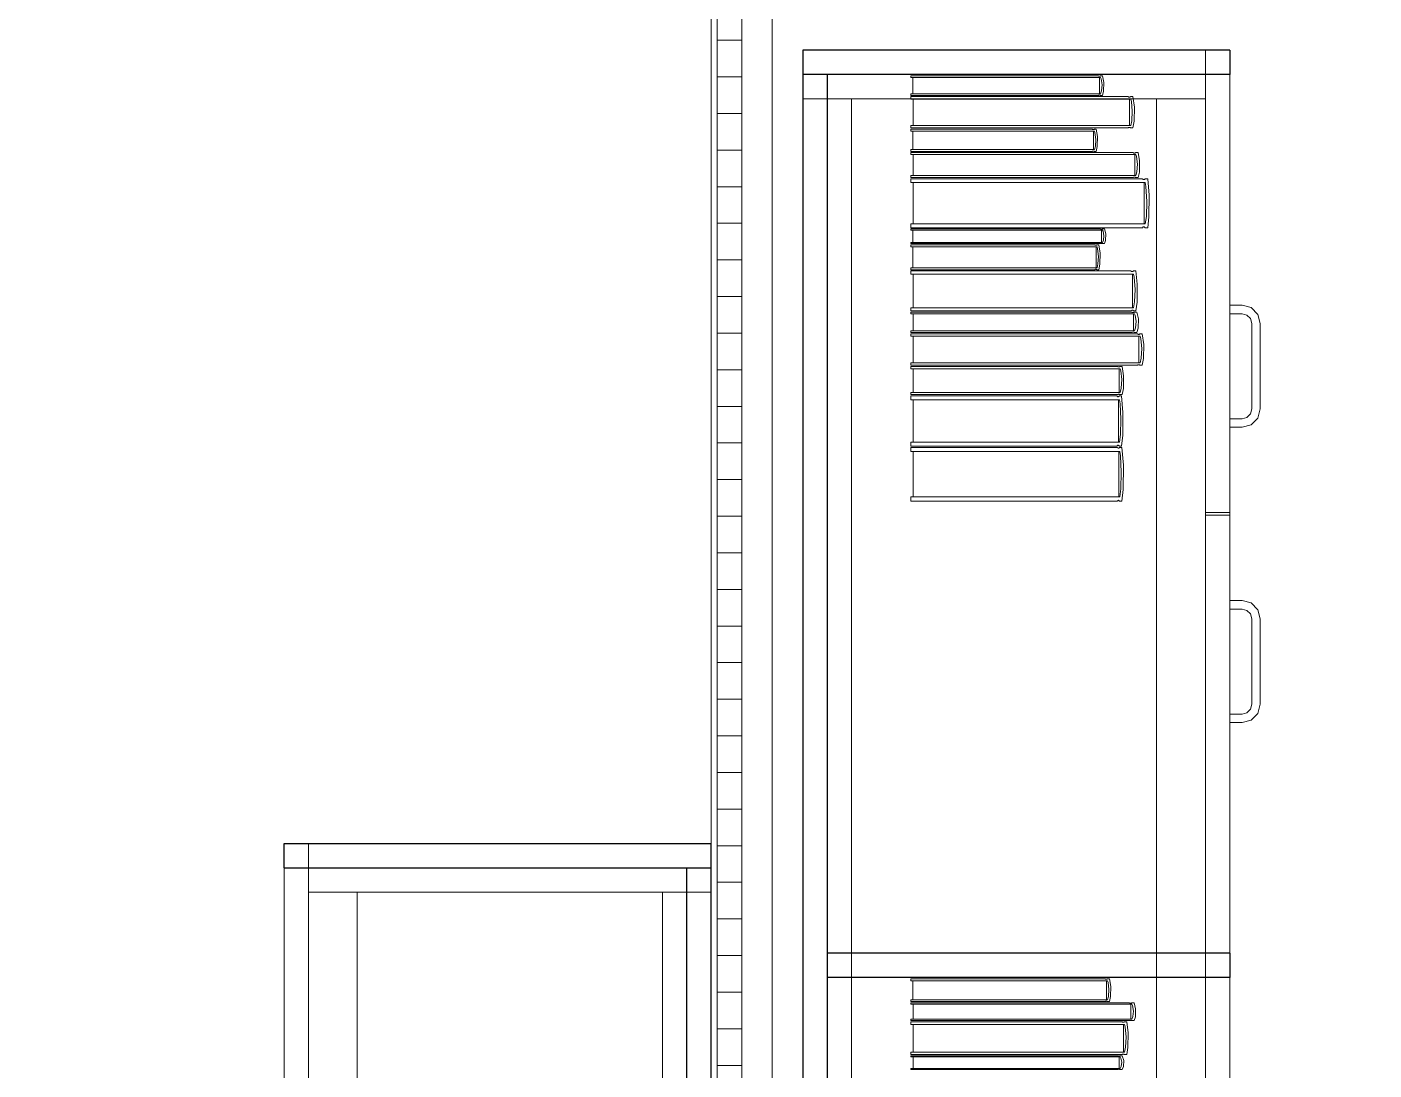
# Model space of a CAD drawing. Header units: inches. Extents: x -38 to 5698, y -33 to 92.
# Drawn here: x 218.659 to 219.763, y 14.276 to 15.131 of the extents above; entities that cross this region are included whole.
import ezdxf

# ---------------------------------------------------------------- set-up
doc = ezdxf.new("R2010")
doc.units = ezdxf.units.IN
doc.header["$MEASUREMENT"] = 0
doc.set_wipeout_variables(frame=1)
doc.linetypes.add('Wipeout_Contour', pattern=[1, 0, -1])
for name, color, linetype in [('02 _ ARQ _ ZON _ Espacio.3D', 7, 'Continuous'), ('Acabado - Muros', 7, 'Continuous'), ('Interior - Mobiliario', 7, 'Continuous')]:
    doc.layers.add(name, color=color, linetype=linetype)

msp = doc.modelspace()

# ---------------------------------------------------------------- linework, layer by layer
at = {"layer": '02 _ ARQ _ ZON _ Espacio.3D', "color": 254, "linetype": 'Continuous', "lineweight": 0, "flags": 128}
msp.add_lwpolyline([(212.17, 7.7005), (212.2252, 7.7005), (212.225, 6.2005), (216.8495, 6.1997), (216.8495, 7.6997), (217.0795, 7.6996), (217.0796, 7.6996), (217.0795, 7.35), (219.2295, 7.35), (219.2295, 17.15), (215.57, 17.15), (215.57, 16.9), (215.57, 16.5), (215.07, 16.5), (215.07, 16.9), (215.07, 17.3496), (212.17, 17.3496)], close=True, dxfattribs=at)
msp.add_lwpolyline([(229.07, 16.9), (228.27, 16.9), (228.27, 17.35), (222.6196, 17.35), (222.6196, 17.15), (222.6196, 16.5), (222.0196, 16.5), (222.0196, 17.15), (219.27, 17.15), (219.27, 7.35), (221.87, 7.35), (221.87, 7.7), (222.07, 7.7), (222.07, 8.1), (222.57, 8.1), (222.57, 7.7), (222.77, 7.7), (222.77, 7.2), (222.27, 7.2), (222.27, 4.9463)], dxfattribs=at)
at = {"layer": 'Interior - Mobiliario', "color": 175, "linetype": 'Continuous', "lineweight": 13}
for p, q in [((219.315, 15.0919), (219.315, 13.6319)), ((219.625, 15.0919), (219.315, 15.0919)), ((219.625, 13.6319), (219.625, 15.0919)), ((219.5403, 15.0834), (219.5399, 15.0785)), ((219.5416, 15.0783), (219.5418, 15.0855)), ((219.585, 15.0719), (219.335, 15.0719)), ((219.5391, 15.076), (219.3837, 15.076)), ((219.3837, 15.076), (219.3837, 15.0748)), ((219.3837, 15.0748), (219.5373, 15.0748)), ((219.5616, 15.0738), (219.3837, 15.0738)), ((219.3837, 15.0738), (219.3837, 15.0717)), ((219.3837, 15.0717), (219.5638, 15.0717)), ((219.3855, 15.0717), (219.3855, 15.0501)), ((219.5373, 15.0748), (219.5374, 15.0748)), ((219.5374, 15.0748), (219.5376, 15.0749)), ((219.5376, 15.0749), (219.5378, 15.075)), ((219.5378, 15.075), (219.538, 15.075)), ((219.538, 15.075), (219.5383, 15.075)), ((219.5383, 15.075), (219.5385, 15.075)), ((219.5385, 15.075), (219.5387, 15.0749)), ((219.5387, 15.0749), (219.5389, 15.0748)), ((219.5389, 15.0748), (219.539, 15.0748)), ((219.539, 15.0748), (219.5407, 15.0748)), ((219.5399, 15.0785), (219.5391, 15.076)), ((219.5407, 15.0748), (219.5416, 15.0783)), ((219.5617, 15.0737), (219.5616, 15.0738)), ((219.562, 15.0735), (219.5617, 15.0737)), ((219.5622, 15.0734), (219.562, 15.0735)), ((219.5625, 15.0733), (219.5622, 15.0734)), ((219.5628, 15.0733), (219.5625, 15.0733)), ((219.563, 15.0734), (219.5628, 15.0733)), ((219.5629, 15.0501), (219.5629, 15.0717)), ((219.5633, 15.0735), (219.563, 15.0734)), ((219.5635, 15.0736), (219.5633, 15.0735)), ((219.5637, 15.0738), (219.5635, 15.0736)), ((219.5656, 15.0738), (219.5637, 15.0738)), ((219.5638, 15.0717), (219.5644, 15.0698)), ((219.5644, 15.0698), (219.5651, 15.0619)), ((219.5669, 15.0652), (219.5656, 15.0738)), ((219.625, 15.0719), (219.585, 15.0719)), ((219.5651, 15.0619), (219.5647, 15.054)), ((219.5666, 15.0537), (219.5669, 15.0652)), ((219.5638, 15.0501), (219.3837, 15.0501)), ((219.3837, 15.0501), (219.3837, 15.0481)), ((219.3837, 15.0481), (219.5616, 15.0481)), ((219.5323, 15.0471), (219.3837, 15.0471)), ((219.3837, 15.0471), (219.3837, 15.0456)), ((219.5324, 15.047), (219.5323, 15.0471)), ((219.5325, 15.0469), (219.5324, 15.047)), ((219.5328, 15.0468), (219.5325, 15.0469)), ((219.533, 15.0468), (219.5328, 15.0468)), ((219.5332, 15.0468), (219.533, 15.0468)), ((219.5334, 15.0468), (219.5332, 15.0468)), ((219.5336, 15.0469), (219.5334, 15.0468)), ((219.5338, 15.047), (219.5336, 15.0469)), ((219.534, 15.0471), (219.5338, 15.047)), ((219.5356, 15.0471), (219.534, 15.0471)), ((219.5366, 15.041), (219.5356, 15.0471)), ((219.5616, 15.0481), (219.5618, 15.0482)), ((219.5618, 15.0482), (219.562, 15.0484)), ((219.562, 15.0484), (219.5623, 15.0485)), ((219.5623, 15.0485), (219.5625, 15.0485)), ((219.5625, 15.0485), (219.5628, 15.0485)), ((219.5628, 15.0485), (219.5631, 15.0485)), ((219.5631, 15.0485), (219.5633, 15.0484)), ((219.5633, 15.0484), (219.5636, 15.0482)), ((219.5636, 15.0482), (219.5637, 15.0481)), ((219.5637, 15.0481), (219.5656, 15.0481)), ((219.5647, 15.054), (219.5638, 15.0501)), ((219.5656, 15.0481), (219.5666, 15.0537)), ((219.3837, 15.0456), (219.5341, 15.0456)), ((219.3852, 15.0456), (219.3852, 15.0304)), ((219.5333, 15.0304), (219.5333, 15.0456)), ((219.5341, 15.0456), (219.5345, 15.0443)), ((219.5345, 15.0443), (219.5352, 15.0387)), ((219.5352, 15.0387), (219.5348, 15.0331)), ((219.5364, 15.0329), (219.5366, 15.041)), ((219.5341, 15.0304), (219.3837, 15.0304)), ((219.3837, 15.0304), (219.3837, 15.0289)), ((219.3837, 15.0289), (219.5323, 15.0289)), ((219.5658, 15.0279), (219.3837, 15.0279)), ((219.3837, 15.0279), (219.3837, 15.0263)), ((219.3837, 15.0263), (219.568, 15.0263)), ((219.3855, 15.0263), (219.3855, 15.0091)), ((219.5323, 15.0289), (219.5324, 15.029)), ((219.5324, 15.029), (219.5326, 15.0291)), ((219.5326, 15.0291), (219.5328, 15.0292)), ((219.5328, 15.0292), (219.533, 15.0292)), ((219.533, 15.0292), (219.5332, 15.0292)), ((219.5332, 15.0292), (219.5335, 15.0292)), ((219.5335, 15.0292), (219.5337, 15.0291)), ((219.5337, 15.0291), (219.5339, 15.029)), ((219.5339, 15.029), (219.534, 15.0289)), ((219.534, 15.0289), (219.5356, 15.0289)), ((219.5348, 15.0331), (219.5341, 15.0304)), ((219.5356, 15.0289), (219.5364, 15.0329)), ((219.5659, 15.0278), (219.5658, 15.0279)), ((219.5661, 15.0277), (219.5659, 15.0278)), ((219.5664, 15.0276), (219.5661, 15.0277)), ((219.5667, 15.0276), (219.5664, 15.0276)), ((219.5669, 15.0276), (219.5667, 15.0276)), ((219.5672, 15.0276), (219.5669, 15.0276)), ((219.5671, 15.0091), (219.5671, 15.0263)), ((219.5675, 15.0277), (219.5672, 15.0276)), ((219.5677, 15.0278), (219.5675, 15.0277)), ((219.5679, 15.0279), (219.5677, 15.0278)), ((219.5699, 15.0279), (219.5679, 15.0279)), ((219.568, 15.0263), (219.5686, 15.0247)), ((219.5686, 15.0247), (219.5694, 15.0184)), ((219.5711, 15.0211), (219.5699, 15.0279)), ((219.5694, 15.0184), (219.5689, 15.0122)), ((219.5709, 15.0119), (219.5711, 15.0211)), ((219.568, 15.0091), (219.3837, 15.0091)), ((219.3837, 15.0091), (219.3837, 15.0075)), ((219.3837, 15.0075), (219.5658, 15.0075)), ((219.5734, 15.0065), (219.3837, 15.0065)), ((219.3837, 15.0065), (219.3837, 15.0033)), ((219.3837, 15.0033), (219.5757, 15.0033)), ((219.3856, 15.0033), (219.3856, 14.9696)), ((219.5658, 15.0075), (219.566, 15.0076)), ((219.566, 15.0076), (219.5662, 15.0077)), ((219.5662, 15.0077), (219.5665, 15.0078)), ((219.5665, 15.0078), (219.5667, 15.0078)), ((219.5667, 15.0078), (219.567, 15.0078)), ((219.567, 15.0078), (219.5673, 15.0077)), ((219.5673, 15.0077), (219.5675, 15.0077)), ((219.5675, 15.0077), (219.5678, 15.0075)), ((219.5678, 15.0075), (219.5679, 15.0075)), ((219.5679, 15.0075), (219.5699, 15.0075)), ((219.5689, 15.0122), (219.568, 15.0091)), ((219.5699, 15.0075), (219.5709, 15.0119)), ((219.5735, 15.0063), (219.5734, 15.0065)), ((219.5738, 15.0061), (219.5735, 15.0063)), ((219.574, 15.0059), (219.5738, 15.0061)), ((219.5743, 15.0058), (219.574, 15.0059)), ((219.5746, 15.0058), (219.5743, 15.0058)), ((219.5749, 15.0059), (219.5746, 15.0058)), ((219.5748, 14.9696), (219.5748, 15.0033)), ((219.5751, 15.006), (219.5749, 15.0059)), ((219.5754, 15.0062), (219.5751, 15.006)), ((219.5756, 15.0065), (219.5754, 15.0062)), ((219.5777, 15.0065), (219.5756, 15.0065)), ((219.5757, 15.0033), (219.5763, 15.0002)), ((219.579, 14.9931), (219.5777, 15.0065)), ((219.5763, 15.0002), (219.5771, 14.9879)), ((219.5787, 14.9752), (219.579, 14.9931)), ((219.5771, 14.9879), (219.5766, 14.9756)), ((219.5757, 14.9696), (219.3837, 14.9696)), ((219.3837, 14.9696), (219.3837, 14.9664)), ((219.5766, 14.9756), (219.5757, 14.9696)), ((219.5777, 14.9664), (219.5787, 14.9752)), ((219.3837, 14.9664), (219.5734, 14.9664)), ((219.5388, 14.9654), (219.3837, 14.9654)), ((219.3837, 14.9654), (219.3837, 14.9644)), ((219.3837, 14.9644), (219.5407, 14.9644)), ((219.3852, 14.9644), (219.3852, 14.9543)), ((219.5389, 14.9654), (219.5388, 14.9654)), ((219.5391, 14.9653), (219.5389, 14.9654)), ((219.5393, 14.9652), (219.5391, 14.9653)), ((219.5395, 14.9652), (219.5393, 14.9652)), ((219.5398, 14.9652), (219.5395, 14.9652)), ((219.54, 14.9652), (219.5398, 14.9652)), ((219.5399, 14.9543), (219.5399, 14.9644)), ((219.5402, 14.9653), (219.54, 14.9652)), ((219.5404, 14.9653), (219.5402, 14.9653)), ((219.5406, 14.9654), (219.5404, 14.9653)), ((219.5423, 14.9654), (219.5406, 14.9654)), ((219.5407, 14.9644), (219.5412, 14.9635)), ((219.5412, 14.9635), (219.5418, 14.9598)), ((219.5418, 14.9598), (219.5414, 14.9561)), ((219.5433, 14.9614), (219.5423, 14.9654)), ((219.5431, 14.956), (219.5433, 14.9614)), ((219.5734, 14.9664), (219.5736, 14.9666)), ((219.5736, 14.9666), (219.5738, 14.9668)), ((219.5738, 14.9668), (219.5741, 14.967)), ((219.5741, 14.967), (219.5744, 14.9671)), ((219.5744, 14.9671), (219.5747, 14.9671)), ((219.5747, 14.9671), (219.5749, 14.967)), ((219.5749, 14.967), (219.5752, 14.9668)), ((219.5752, 14.9668), (219.5754, 14.9666)), ((219.5754, 14.9666), (219.5756, 14.9664)), ((219.5756, 14.9664), (219.5777, 14.9664)), ((219.5407, 14.9543), (219.3837, 14.9543)), ((219.3837, 14.9543), (219.3837, 14.9534)), ((219.3837, 14.9534), (219.5388, 14.9534)), ((219.5344, 14.9524), (219.3837, 14.9524)), ((219.3837, 14.9524), (219.3837, 14.9507)), ((219.3837, 14.9507), (219.5362, 14.9507)), ((219.3852, 14.9507), (219.3852, 14.9336)), ((219.5345, 14.9523), (219.5344, 14.9524)), ((219.5347, 14.9522), (219.5345, 14.9523)), ((219.5349, 14.9521), (219.5347, 14.9522)), ((219.5351, 14.952), (219.5349, 14.9521)), ((219.5353, 14.952), (219.5351, 14.952)), ((219.5355, 14.9521), (219.5353, 14.952)), ((219.5358, 14.9521), (219.5355, 14.9521)), ((219.5355, 14.9336), (219.5355, 14.9507)), ((219.536, 14.9523), (219.5358, 14.9521)), ((219.5361, 14.9524), (219.536, 14.9523)), ((219.5378, 14.9524), (219.5361, 14.9524)), ((219.5362, 14.9507), (219.5367, 14.9492)), ((219.5367, 14.9492), (219.5373, 14.9429)), ((219.5388, 14.9456), (219.5378, 14.9524)), ((219.5388, 14.9534), (219.5389, 14.9534)), ((219.5389, 14.9534), (219.5391, 14.9535)), ((219.5391, 14.9535), (219.5394, 14.9535)), ((219.5394, 14.9535), (219.5396, 14.9536)), ((219.5396, 14.9536), (219.5398, 14.9536)), ((219.5398, 14.9536), (219.54, 14.9535)), ((219.54, 14.9535), (219.5403, 14.9535)), ((219.5403, 14.9535), (219.5405, 14.9534)), ((219.5405, 14.9534), (219.5406, 14.9534)), ((219.5406, 14.9534), (219.5423, 14.9534)), ((219.5414, 14.9561), (219.5407, 14.9543)), ((219.5423, 14.9534), (219.5431, 14.956)), ((219.5369, 14.9367), (219.5362, 14.9336)), ((219.5373, 14.9429), (219.5369, 14.9367)), ((219.5378, 14.932), (219.5386, 14.9365)), ((219.5386, 14.9365), (219.5388, 14.9456)), ((219.5362, 14.9336), (219.3837, 14.9336)), ((219.3837, 14.9336), (219.3837, 14.932)), ((219.3837, 14.932), (219.5344, 14.932)), ((219.5639, 14.931), (219.3837, 14.931)), ((219.3837, 14.931), (219.3837, 14.9284)), ((219.3837, 14.9284), (219.5661, 14.9284)), ((219.3855, 14.9284), (219.3855, 14.9008)), ((219.5344, 14.932), (219.5345, 14.9321)), ((219.5345, 14.9321), (219.5347, 14.9322)), ((219.5347, 14.9322), (219.5349, 14.9323)), ((219.5349, 14.9323), (219.5351, 14.9323)), ((219.5351, 14.9323), (219.5354, 14.9323)), ((219.5354, 14.9323), (219.5356, 14.9323)), ((219.5356, 14.9323), (219.5358, 14.9322)), ((219.5358, 14.9322), (219.536, 14.9321)), ((219.536, 14.9321), (219.5361, 14.932)), ((219.5361, 14.932), (219.5378, 14.932)), ((219.564, 14.9309), (219.5639, 14.931)), ((219.5643, 14.9307), (219.564, 14.9309)), ((219.5645, 14.9305), (219.5643, 14.9307)), ((219.5648, 14.9304), (219.5645, 14.9305)), ((219.5651, 14.9304), (219.5648, 14.9304)), ((219.5653, 14.9305), (219.5651, 14.9304)), ((219.5652, 14.9008), (219.5652, 14.9284)), ((219.5656, 14.9306), (219.5653, 14.9305)), ((219.5658, 14.9308), (219.5656, 14.9306)), ((219.566, 14.931), (219.5658, 14.9308)), ((219.568, 14.931), (219.566, 14.931)), ((219.5661, 14.9284), (219.5667, 14.9259)), ((219.5667, 14.9259), (219.5675, 14.9158)), ((219.5692, 14.92), (219.568, 14.931)), ((219.5675, 14.9158), (219.567, 14.9057)), ((219.569, 14.9054), (219.5692, 14.92)), ((219.567, 14.9057), (219.5661, 14.9008)), ((219.568, 14.8982), (219.569, 14.9054)), ((219.5661, 14.9008), (219.3837, 14.9008)), ((219.3837, 14.9008), (219.3837, 14.8982)), ((219.3837, 14.8982), (219.5639, 14.8982)), ((219.5647, 14.8972), (219.3837, 14.8972)), ((219.3837, 14.8972), (219.3837, 14.8958)), ((219.3837, 14.8958), (219.567, 14.8958)), ((219.3855, 14.8958), (219.3855, 14.8818)), ((219.5639, 14.8982), (219.5641, 14.8984)), ((219.5641, 14.8984), (219.5643, 14.8985)), ((219.5643, 14.8985), (219.5646, 14.8987)), ((219.5646, 14.8987), (219.5649, 14.8987)), ((219.5648, 14.8971), (219.5647, 14.8972)), ((219.5651, 14.897), (219.5648, 14.8971)), ((219.5649, 14.8987), (219.5651, 14.8987)), ((219.5651, 14.8987), (219.5654, 14.8987)), ((219.5653, 14.8969), (219.5651, 14.897)), ((219.5656, 14.8969), (219.5653, 14.8969)), ((219.5654, 14.8987), (219.5657, 14.8985)), ((219.5659, 14.8969), (219.5656, 14.8969)), ((219.5657, 14.8985), (219.5659, 14.8983)), ((219.5659, 14.8983), (219.566, 14.8982)), ((219.5661, 14.8969), (219.5659, 14.8969)), ((219.566, 14.8982), (219.568, 14.8982)), ((219.566, 14.8818), (219.566, 14.8958)), ((219.5664, 14.897), (219.5661, 14.8969)), ((219.5666, 14.8971), (219.5664, 14.897)), ((219.5668, 14.8972), (219.5666, 14.8971)), ((219.5688, 14.8972), (219.5668, 14.8972)), ((219.567, 14.8958), (219.5675, 14.8946)), ((219.5675, 14.8946), (219.5683, 14.8894)), ((219.5701, 14.8916), (219.5688, 14.8972)), ((219.655, 14.9029), (219.645, 14.9029)), ((219.645, 14.9029), (219.645, 14.8959)), ((219.645, 14.8959), (219.655, 14.8959)), ((219.6625, 14.9009), (219.655, 14.9029)), ((219.655, 14.8959), (219.659, 14.8948)), ((219.659, 14.8948), (219.6619, 14.8919)), ((219.668, 14.8954), (219.6625, 14.9009)), ((219.67, 14.8879), (219.668, 14.8954)), ((219.567, 14.8818), (219.3837, 14.8818)), ((219.3837, 14.8818), (219.3837, 14.8804)), ((219.5678, 14.8843), (219.567, 14.8818)), ((219.5683, 14.8894), (219.5678, 14.8843)), ((219.5688, 14.8804), (219.5698, 14.8841)), ((219.5698, 14.8841), (219.5701, 14.8916)), ((219.6619, 14.8919), (219.663, 14.8879)), ((219.663, 14.8879), (219.663, 14.8179)), ((219.67, 14.8179), (219.67, 14.8879)), ((219.3837, 14.8804), (219.5647, 14.8804)), ((219.5692, 14.8794), (219.3837, 14.8794)), ((219.3837, 14.8794), (219.3837, 14.8774)), ((219.3837, 14.8774), (219.5715, 14.8774)), ((219.3855, 14.8774), (219.3855, 14.8557)), ((219.5647, 14.8804), (219.5649, 14.8805)), ((219.5649, 14.8805), (219.5651, 14.8806)), ((219.5651, 14.8806), (219.5654, 14.8807)), ((219.5654, 14.8807), (219.5657, 14.8807)), ((219.5657, 14.8807), (219.5659, 14.8807)), ((219.5659, 14.8807), (219.5662, 14.8807)), ((219.5662, 14.8807), (219.5665, 14.8806)), ((219.5665, 14.8806), (219.5667, 14.8805)), ((219.5667, 14.8805), (219.5668, 14.8804)), ((219.5668, 14.8804), (219.5688, 14.8804)), ((219.5693, 14.8793), (219.5692, 14.8794)), ((219.5695, 14.8792), (219.5693, 14.8793)), ((219.5698, 14.8791), (219.5695, 14.8792)), ((219.5701, 14.879), (219.5698, 14.8791)), ((219.5703, 14.879), (219.5701, 14.879)), ((219.5706, 14.879), (219.5703, 14.879)), ((219.5705, 14.8557), (219.5705, 14.8774)), ((219.5709, 14.8791), (219.5706, 14.879)), ((219.5711, 14.8793), (219.5709, 14.8791)), ((219.5713, 14.8794), (219.5711, 14.8793)), ((219.5733, 14.8794), (219.5713, 14.8794)), ((219.5715, 14.8774), (219.572, 14.8754)), ((219.572, 14.8754), (219.5728, 14.8675)), ((219.5746, 14.8708), (219.5733, 14.8794)), ((219.5744, 14.8593), (219.5746, 14.8708)), ((219.5723, 14.8596), (219.5715, 14.8557)), ((219.5728, 14.8675), (219.5723, 14.8596)), ((219.5733, 14.8537), (219.5744, 14.8593)), ((219.5715, 14.8557), (219.3837, 14.8557)), ((219.3837, 14.8557), (219.3837, 14.8537)), ((219.3837, 14.8537), (219.5692, 14.8537)), ((219.5531, 14.8527), (219.3837, 14.8527)), ((219.3837, 14.8527), (219.3837, 14.8508)), ((219.3837, 14.8508), (219.5551, 14.8508)), ((219.3854, 14.8508), (219.3854, 14.8314)), ((219.5532, 14.8526), (219.5531, 14.8527)), ((219.5534, 14.8524), (219.5532, 14.8526)), ((219.5536, 14.8524), (219.5534, 14.8524)), ((219.5539, 14.8523), (219.5536, 14.8524)), ((219.5541, 14.8523), (219.5539, 14.8523)), ((219.5544, 14.8523), (219.5541, 14.8523)), ((219.5543, 14.8314), (219.5543, 14.8508)), ((219.5546, 14.8524), (219.5544, 14.8523)), ((219.5548, 14.8526), (219.5546, 14.8524)), ((219.555, 14.8527), (219.5548, 14.8526)), ((219.5569, 14.8527), (219.555, 14.8527)), ((219.5551, 14.8508), (219.5556, 14.8491)), ((219.5556, 14.8491), (219.5564, 14.842)), ((219.558, 14.845), (219.5569, 14.8527)), ((219.5692, 14.8537), (219.5693, 14.8538)), ((219.5693, 14.8538), (219.5696, 14.854)), ((219.5696, 14.854), (219.5699, 14.8541)), ((219.5699, 14.8541), (219.5701, 14.8541)), ((219.5701, 14.8541), (219.5704, 14.8541)), ((219.5704, 14.8541), (219.5707, 14.854)), ((219.5707, 14.854), (219.5709, 14.8539)), ((219.5709, 14.8539), (219.5712, 14.8538)), ((219.5712, 14.8538), (219.5713, 14.8537)), ((219.5713, 14.8537), (219.5733, 14.8537)), ((219.5564, 14.842), (219.5559, 14.8349)), ((219.5578, 14.8347), (219.558, 14.845)), ((219.5551, 14.8314), (219.3837, 14.8314)), ((219.3837, 14.8314), (219.3837, 14.8296)), ((219.3837, 14.8296), (219.5531, 14.8296)), ((219.5525, 14.8286), (219.3837, 14.8286)), ((219.3837, 14.8286), (219.3837, 14.8253)), ((219.5526, 14.8284), (219.5525, 14.8286)), ((219.5528, 14.8282), (219.5526, 14.8284)), ((219.553, 14.828), (219.5528, 14.8282)), ((219.5533, 14.8279), (219.553, 14.828)), ((219.5531, 14.8296), (219.5532, 14.8297)), ((219.5532, 14.8297), (219.5534, 14.8298)), ((219.5535, 14.8279), (219.5533, 14.8279)), ((219.5534, 14.8298), (219.5537, 14.8299)), ((219.5538, 14.828), (219.5535, 14.8279)), ((219.5537, 14.8299), (219.5539, 14.83)), ((219.554, 14.8281), (219.5538, 14.828)), ((219.5539, 14.83), (219.5542, 14.83)), ((219.5542, 14.8284), (219.554, 14.8281)), ((219.5542, 14.83), (219.5544, 14.8299)), ((219.5544, 14.8286), (219.5542, 14.8284)), ((219.5544, 14.8299), (219.5547, 14.8298)), ((219.5563, 14.8286), (219.5544, 14.8286)), ((219.5547, 14.8298), (219.5549, 14.8297)), ((219.5549, 14.8297), (219.555, 14.8296)), ((219.555, 14.8296), (219.5569, 14.8296)), ((219.5559, 14.8349), (219.5551, 14.8314)), ((219.5574, 14.8149), (219.5563, 14.8286)), ((219.5569, 14.8296), (219.5578, 14.8347)), ((219.3837, 14.8253), (219.5545, 14.8253)), ((219.3854, 14.8253), (219.3854, 14.7907)), ((219.5537, 14.7907), (219.5537, 14.8253)), ((219.5545, 14.8253), (219.5551, 14.8222)), ((219.5551, 14.8222), (219.5558, 14.8096)), ((219.663, 14.8179), (219.6619, 14.8139)), ((219.668, 14.8104), (219.67, 14.8179)), ((219.5558, 14.8096), (219.5553, 14.7969)), ((219.5572, 14.7965), (219.5574, 14.8149)), ((219.645, 14.8099), (219.645, 14.8029)), ((219.655, 14.8099), (219.645, 14.8099)), ((219.659, 14.8109), (219.655, 14.8099)), ((219.655, 14.8029), (219.6625, 14.8049)), ((219.6619, 14.8139), (219.659, 14.8109)), ((219.6625, 14.8049), (219.668, 14.8104)), ((219.5553, 14.7969), (219.5545, 14.7907)), ((219.5563, 14.7874), (219.5572, 14.7965)), ((219.645, 14.8029), (219.655, 14.8029)), ((219.5545, 14.7907), (219.3837, 14.7907)), ((219.3837, 14.7907), (219.3837, 14.7874)), ((219.3837, 14.7874), (219.5525, 14.7874)), ((219.5528, 14.7864), (219.3837, 14.7864)), ((219.3837, 14.7864), (219.3837, 14.7829)), ((219.3837, 14.7829), (219.5549, 14.7829)), ((219.3854, 14.7829), (219.3854, 14.7458)), ((219.5525, 14.7874), (219.5526, 14.7876)), ((219.5526, 14.7876), (219.5528, 14.7879)), ((219.5528, 14.7879), (219.5531, 14.788)), ((219.5529, 14.7863), (219.5528, 14.7864)), ((219.5531, 14.786), (219.5529, 14.7863)), ((219.5531, 14.788), (219.5533, 14.7881)), ((219.5534, 14.7858), (219.5531, 14.786)), ((219.5533, 14.7881), (219.5536, 14.7881)), ((219.5536, 14.7857), (219.5534, 14.7858)), ((219.5536, 14.7881), (219.5538, 14.788)), ((219.5539, 14.7857), (219.5536, 14.7857)), ((219.5538, 14.788), (219.5541, 14.7878)), ((219.5541, 14.7858), (219.5539, 14.7857)), ((219.554, 14.7458), (219.554, 14.7829)), ((219.5541, 14.7878), (219.5543, 14.7876)), ((219.5544, 14.7859), (219.5541, 14.7858)), ((219.5543, 14.7876), (219.5544, 14.7874)), ((219.5544, 14.7874), (219.5563, 14.7874)), ((219.5546, 14.7862), (219.5544, 14.7859)), ((219.5547, 14.7864), (219.5546, 14.7862)), ((219.5566, 14.7864), (219.5547, 14.7864)), ((219.5549, 14.7829), (219.5554, 14.7795)), ((219.5578, 14.7717), (219.5566, 14.7864)), ((219.5554, 14.7795), (219.5561, 14.766)), ((219.5576, 14.7519), (219.5578, 14.7717)), ((219.5561, 14.766), (219.5557, 14.7524)), ((219.5557, 14.7524), (219.5549, 14.7458)), ((219.5566, 14.7422), (219.5576, 14.7519)), ((219.5549, 14.7458), (219.3837, 14.7458)), ((219.3837, 14.7458), (219.3837, 14.7422)), ((219.3837, 14.7422), (219.5528, 14.7422)), ((219.5528, 14.7422), (219.553, 14.7425)), ((219.553, 14.7425), (219.5532, 14.7427)), ((219.5532, 14.7427), (219.5534, 14.7429)), ((219.5534, 14.7429), (219.5537, 14.743)), ((219.5537, 14.743), (219.5539, 14.743)), ((219.5539, 14.743), (219.5542, 14.7429)), ((219.5542, 14.7429), (219.5544, 14.7427)), ((219.5544, 14.7427), (219.5546, 14.7424)), ((219.5546, 14.7424), (219.5547, 14.7422)), ((219.5547, 14.7422), (219.5566, 14.7422)), ((219.645, 14.7329), (219.625, 14.7329)), ((219.645, 14.7309), (219.625, 14.7309)), ((219.645, 14.6609), (219.655, 14.6609)), ((219.645, 14.6539), (219.645, 14.6609)), ((219.655, 14.6609), (219.6625, 14.6589)), ((219.655, 14.6539), (219.645, 14.6539)), ((219.659, 14.6528), (219.655, 14.6539)), ((219.6619, 14.6499), (219.659, 14.6528)), ((219.663, 14.6459), (219.6619, 14.6499)), ((219.6625, 14.6589), (219.668, 14.6534)), ((219.668, 14.6534), (219.67, 14.6459)), ((219.663, 14.5759), (219.663, 14.6459)), ((219.67, 14.6459), (219.67, 14.5759)), ((219.6619, 14.5719), (219.663, 14.5759)), ((219.67, 14.5759), (219.668, 14.5684)), ((219.645, 14.5679), (219.655, 14.5679)), ((219.645, 14.5609), (219.645, 14.5679)), ((219.655, 14.5679), (219.659, 14.5689)), ((219.6625, 14.5629), (219.655, 14.5609)), ((219.659, 14.5689), (219.6619, 14.5719)), ((219.668, 14.5684), (219.6625, 14.5629)), ((219.655, 14.5609), (219.645, 14.5609)), ((219.2, 14.4418), (218.89, 14.4418)), ((218.89, 14.4418), (218.89, 12.9818)), ((219.2, 12.9818), (219.2, 14.4418)), ((218.93, 14.4218), (218.89, 14.4218)), ((218.89, 14.4218), (218.89, 13.0018)), ((219.18, 14.4218), (218.93, 14.4218)), ((218.93, 13.0018), (218.93, 14.4218)), ((219.18, 14.4218), (219.18, 13.0018)), ((219.5459, 14.3422), (219.5455, 14.3365)), ((219.5472, 14.3363), (219.5474, 14.3446)), ((219.5447, 14.3337), (219.3837, 14.3337)), ((219.3837, 14.3337), (219.3837, 14.3322)), ((219.3837, 14.3322), (219.5428, 14.3322)), ((219.5626, 14.3312), (219.3837, 14.3312)), ((219.3837, 14.3312), (219.3837, 14.3301)), ((219.3837, 14.3301), (219.5648, 14.3301)), ((219.3855, 14.3301), (219.3855, 14.3179)), ((219.5428, 14.3322), (219.5429, 14.3323)), ((219.5429, 14.3323), (219.5431, 14.3324)), ((219.5431, 14.3324), (219.5433, 14.3325)), ((219.5433, 14.3325), (219.5436, 14.3325)), ((219.5436, 14.3325), (219.5438, 14.3325)), ((219.5438, 14.3325), (219.544, 14.3325)), ((219.544, 14.3325), (219.5443, 14.3324)), ((219.5443, 14.3324), (219.5445, 14.3323)), ((219.5445, 14.3323), (219.5446, 14.3322)), ((219.5446, 14.3322), (219.5463, 14.3322)), ((219.5455, 14.3365), (219.5447, 14.3337)), ((219.5463, 14.3322), (219.5472, 14.3363)), ((219.5627, 14.3312), (219.5626, 14.3312)), ((219.5629, 14.3311), (219.5627, 14.3312)), ((219.5631, 14.331), (219.5629, 14.3311)), ((219.5634, 14.331), (219.5631, 14.331)), ((219.5637, 14.331), (219.5634, 14.331)), ((219.5639, 14.331), (219.5637, 14.331)), ((219.5638, 14.3179), (219.5638, 14.3301)), ((219.5642, 14.3311), (219.5639, 14.331)), ((219.5644, 14.3311), (219.5642, 14.3311)), ((219.5646, 14.3312), (219.5644, 14.3311)), ((219.5666, 14.3312), (219.5646, 14.3312)), ((219.5648, 14.3301), (219.5653, 14.329)), ((219.5678, 14.3264), (219.5666, 14.3312)), ((219.5656, 14.32), (219.5648, 14.3179)), ((219.5653, 14.329), (219.5661, 14.3245)), ((219.5661, 14.3245), (219.5656, 14.32)), ((219.5666, 14.3167), (219.5676, 14.3199)), ((219.5676, 14.3199), (219.5678, 14.3264)), ((219.5648, 14.3179), (219.3837, 14.3179)), ((219.3837, 14.3179), (219.3837, 14.3167)), ((219.3837, 14.3167), (219.5626, 14.3167)), ((219.5567, 14.3157), (219.3837, 14.3157)), ((219.3837, 14.3157), (219.3837, 14.3135)), ((219.3837, 14.3135), (219.5588, 14.3135)), ((219.5579, 14.3135), (219.3854, 14.3135)), ((219.3854, 14.3135), (219.3854, 14.2909)), ((219.5568, 14.3156), (219.5567, 14.3157)), ((219.557, 14.3154), (219.5568, 14.3156)), ((219.5573, 14.3153), (219.557, 14.3154)), ((219.5575, 14.3153), (219.5573, 14.3153)), ((219.5578, 14.3153), (219.5575, 14.3153)), ((219.558, 14.3153), (219.5578, 14.3153)), ((219.5579, 14.2909), (219.5579, 14.3135)), ((219.5583, 14.3154), (219.558, 14.3153)), ((219.5585, 14.3156), (219.5583, 14.3154)), ((219.5586, 14.3157), (219.5585, 14.3156)), ((219.5606, 14.3157), (219.5586, 14.3157)), ((219.5588, 14.3135), (219.5593, 14.3115)), ((219.5593, 14.3115), (219.5601, 14.3032)), ((219.5618, 14.3067), (219.5606, 14.3157)), ((219.5626, 14.3167), (219.5627, 14.3168)), ((219.5627, 14.3168), (219.563, 14.3169)), ((219.563, 14.3169), (219.5632, 14.3169)), ((219.5632, 14.3169), (219.5635, 14.3169)), ((219.5635, 14.3169), (219.5637, 14.3169)), ((219.5637, 14.3169), (219.564, 14.3169)), ((219.564, 14.3169), (219.5643, 14.3168)), ((219.5643, 14.3168), (219.5645, 14.3168)), ((219.5645, 14.3168), (219.5646, 14.3167)), ((219.5646, 14.3167), (219.5666, 14.3167)), ((219.5601, 14.3032), (219.5596, 14.295)), ((219.5615, 14.2947), (219.5618, 14.3067)), ((219.5588, 14.2909), (219.3837, 14.2909)), ((219.3837, 14.2909), (219.3837, 14.2888)), ((219.3837, 14.2888), (219.5567, 14.2888)), ((219.5531, 14.2878), (219.3837, 14.2878)), ((219.3837, 14.2878), (219.3837, 14.2869)), ((219.3837, 14.2869), (219.5552, 14.2869)), ((219.3854, 14.2909), (219.5579, 14.2909)), ((219.3854, 14.2869), (219.3854, 14.2775)), ((219.5532, 14.2877), (219.5531, 14.2878)), ((219.5534, 14.2877), (219.5532, 14.2877)), ((219.5537, 14.2876), (219.5534, 14.2877)), ((219.5539, 14.2876), (219.5537, 14.2876)), ((219.5542, 14.2876), (219.5539, 14.2876)), ((219.5544, 14.2876), (219.5542, 14.2876)), ((219.5543, 14.2775), (219.5543, 14.2869)), ((219.5547, 14.2876), (219.5544, 14.2876)), ((219.5549, 14.2877), (219.5547, 14.2876)), ((219.555, 14.2878), (219.5549, 14.2877)), ((219.5569, 14.2878), (219.555, 14.2878)), ((219.5552, 14.2869), (219.5557, 14.286)), ((219.5557, 14.286), (219.5564, 14.2826)), ((219.5567, 14.2888), (219.5568, 14.2889)), ((219.5568, 14.2889), (219.5571, 14.2891)), ((219.5581, 14.2841), (219.5569, 14.2878)), ((219.5571, 14.2891), (219.5573, 14.2892)), ((219.5573, 14.2892), (219.5576, 14.2892)), ((219.5576, 14.2892), (219.5578, 14.2892)), ((219.5578, 14.2892), (219.5581, 14.2892)), ((219.5581, 14.2892), (219.5583, 14.289)), ((219.5583, 14.289), (219.5585, 14.2889)), ((219.5585, 14.2889), (219.5586, 14.2888)), ((219.5586, 14.2888), (219.5606, 14.2888)), ((219.5596, 14.295), (219.5588, 14.2909)), ((219.5606, 14.2888), (219.5615, 14.2947)), ((219.5552, 14.2775), (219.3837, 14.2775)), ((219.3837, 14.2775), (219.3837, 14.2767)), ((219.3837, 14.2767), (219.5531, 14.2767)), ((219.5531, 14.2767), (219.5533, 14.2767)), ((219.5533, 14.2767), (219.5535, 14.2768)), ((219.5535, 14.2768), (219.5537, 14.2768)), ((219.5537, 14.2768), (219.554, 14.2768)), ((219.554, 14.2768), (219.5542, 14.2768)), ((219.5542, 14.2768), (219.5545, 14.2768)), ((219.5545, 14.2768), (219.5547, 14.2768)), ((219.5547, 14.2768), (219.5549, 14.2767)), ((219.5549, 14.2767), (219.555, 14.2767)), ((219.555, 14.2767), (219.5569, 14.2767)), ((219.556, 14.2792), (219.5552, 14.2775)), ((219.5564, 14.2826), (219.556, 14.2792)), ((219.5569, 14.2767), (219.5579, 14.2791)), ((219.5579, 14.2791), (219.5581, 14.2841))]:
    msp.add_line(p, q, dxfattribs=at)

# ---------------------------------------------------------------- next in the draw order: wipeouts: each hides what was drawn before it
at = {"color": 254, "linetype": 'Wipeout_Contour', "lineweight": 0, "ltscale": 6569.542008}
msp.add_wipeout([(219.2, 14.4418), (219.2, 12.9818), (219.22, 12.9818), (219.22, 14.4418)], dxfattribs=at).dxf.layer = 'Interior - Mobiliario'
at = {"color": 254, "linetype": 'Wipeout_Contour', "lineweight": 0, "ltscale": 6570.643517}
msp.add_wipeout([(219.645, 14.3519), (219.645, 14.3719), (219.315, 14.3719), (219.315, 14.3519)], dxfattribs=at).dxf.layer = 'Interior - Mobiliario'

# ---------------------------------------------------------------- next in the draw order: linework, layer by layer
at = {"layer": 'Interior - Mobiliario', "color": 175, "linetype": 'Continuous', "lineweight": 13}
for p, q in [((219.335, 13.6519), (219.335, 15.0719)), ((219.585, 15.0719), (219.585, 13.6519)), ((219.625, 13.6519), (219.625, 15.0719)), ((219.625, 14.3719), (219.625, 14.7309)), ((219.645, 14.3719), (219.645, 14.7309)), ((219.22, 14.4418), (219.2, 14.4418)), ((219.2, 14.4418), (219.2, 12.9818)), ((219.22, 12.9818), (219.22, 14.4418)), ((219.22, 14.4218), (219.18, 14.4218)), ((219.22, 13.0018), (219.22, 14.4218)), ((219.315, 14.3719), (219.315, 14.3519)), ((219.645, 14.3719), (219.315, 14.3719)), ((219.645, 14.3719), (219.625, 14.3719)), ((219.645, 14.3519), (219.645, 14.3719)), ((219.645, 14.3519), (219.645, 14.3719)), ((219.315, 14.3519), (219.645, 14.3519)), ((219.625, 14.3519), (219.625, 13.9929)), ((219.645, 14.3519), (219.625, 14.3519)), ((219.645, 14.3519), (219.645, 13.9929)), ((219.5428, 14.3509), (219.3837, 14.3509)), ((219.3837, 14.3509), (219.3837, 14.3494)), ((219.3837, 14.3494), (219.5447, 14.3494)), ((219.3853, 14.3494), (219.3853, 14.3337)), ((219.5429, 14.3508), (219.5428, 14.3509)), ((219.5431, 14.3507), (219.5429, 14.3508)), ((219.5433, 14.3506), (219.5431, 14.3507)), ((219.5435, 14.3506), (219.5433, 14.3506)), ((219.5438, 14.3506), (219.5435, 14.3506)), ((219.544, 14.3506), (219.5438, 14.3506)), ((219.5439, 14.3337), (219.5439, 14.3494)), ((219.5442, 14.3507), (219.544, 14.3506)), ((219.5444, 14.3508), (219.5442, 14.3507)), ((219.5446, 14.3509), (219.5444, 14.3508)), ((219.5463, 14.3509), (219.5446, 14.3509)), ((219.5447, 14.3494), (219.5452, 14.348)), ((219.5452, 14.348), (219.5459, 14.3422)), ((219.5474, 14.3446), (219.5463, 14.3509))]:
    msp.add_line(p, q, dxfattribs=at)
at = {"layer": 'Interior - Mobiliario', "color": 175, "linetype": 'Continuous', "lineweight": 30}
for p, q in [((219.2, 14.4418), (219.22, 14.4418)), ((219.2, 12.9818), (219.2, 14.4418)), ((219.22, 12.9818), (219.22, 14.4418)), ((219.645, 14.3719), (219.315, 14.3719)), ((219.315, 14.3719), (219.315, 14.3519)), ((219.645, 14.3719), (219.645, 14.3519)), ((219.645, 14.3519), (219.315, 14.3519))]:
    msp.add_line(p, q, dxfattribs=at)

# ---------------------------------------------------------------- next in the draw order: wipeouts: each hides what was drawn before it
at = {"color": 254, "linetype": 'Wipeout_Contour', "lineweight": 0, "ltscale": 6569.944186}
msp.add_wipeout([(219.315, 13.6319), (219.315, 15.0919), (219.295, 15.0919), (219.295, 13.6319)], dxfattribs=at).dxf.layer = 'Interior - Mobiliario'
at = {"color": 254, "linetype": 'Wipeout_Contour', "lineweight": 0, "ltscale": 6568.90677}
msp.add_wipeout([(218.87, 14.4618), (218.87, 14.4418), (219.22, 14.4418), (219.22, 14.4618)], dxfattribs=at).dxf.layer = 'Interior - Mobiliario'

# ---------------------------------------------------------------- next in the draw order: linework, layer by layer
at = {"layer": 'Interior - Mobiliario', "color": 175, "linetype": 'Continuous', "lineweight": 30}
for p, q in [((219.315, 15.0919), (219.295, 15.0919)), ((219.295, 15.0919), (219.295, 13.6319)), ((219.315, 15.0919), (219.315, 13.6319)), ((218.87, 14.4618), (219.22, 14.4618)), ((218.87, 14.4418), (218.87, 14.4618)), ((219.22, 14.4418), (219.22, 14.4618)), ((218.87, 14.4418), (219.22, 14.4418))]:
    msp.add_line(p, q, dxfattribs=at)
at = {"layer": 'Interior - Mobiliario', "color": 175, "linetype": 'Continuous', "lineweight": 13}
for p, q in [((219.295, 15.0919), (219.295, 13.6319)), ((219.315, 15.0919), (219.295, 15.0919)), ((219.315, 13.6319), (219.315, 15.0919)), ((219.295, 15.0719), (219.295, 13.6519)), ((219.335, 15.0719), (219.295, 15.0719)), ((219.22, 14.4618), (218.87, 14.4618)), ((218.87, 14.4618), (218.87, 14.4418)), ((218.87, 14.4618), (219.22, 14.4618)), ((218.87, 12.9618), (218.87, 14.4618)), ((219.22, 14.4618), (218.89, 14.4618)), ((218.89, 14.4618), (218.89, 14.4218)), ((219.22, 14.4418), (219.22, 14.4618)), ((219.22, 14.4218), (219.22, 14.4618)), ((219.22, 14.4618), (219.22, 12.9618)), ((218.87, 14.4418), (219.22, 14.4418)), ((219.22, 14.4418), (218.87, 14.4418)), ((218.87, 14.4418), (218.87, 12.9818)), ((219.2, 14.4418), (218.87, 14.4418)), ((218.87, 14.4418), (218.87, 12.9818)), ((218.87, 14.4418), (218.87, 14.0828)), ((218.87, 14.4418), (218.89, 14.4418)), ((219.2, 14.4418), (218.89, 14.4418)), ((218.89, 14.4418), (218.89, 12.9818)), ((219.2, 14.4418), (218.89, 14.4418)), ((218.89, 14.4418), (218.89, 12.9818)), ((218.89, 14.4418), (218.89, 14.0828)), ((219.2, 12.9818), (219.2, 14.4418)), ((219.2, 12.9818), (219.2, 14.4418)), ((219.2, 12.9818), (219.2, 14.4418)), ((219.22, 12.9818), (219.22, 14.4418)), ((219.315, 14.3719), (219.315, 14.3519)), ((219.645, 14.3719), (219.315, 14.3719)), ((219.315, 14.3519), (219.645, 14.3519))]:
    msp.add_line(p, q, dxfattribs=at)

# ---------------------------------------------------------------- next in the draw order: wipeouts: each hides what was drawn before it
at = {"color": 254, "linetype": 'Wipeout_Contour', "lineweight": 0, "ltscale": 9854.328176}
msp.add_wipeout([(219.22, 16.2584), (219.22, 14.1249), (219.27, 14.1249), (219.27, 16.2749), (219.253, 16.2749), (219.253, 16.2584)], dxfattribs=at).dxf.layer = 'Acabado - Muros'
at = {"color": 254, "linetype": 'Wipeout_Contour', "lineweight": 0, "ltscale": 6570.630064}
msp.add_wipeout([(219.645, 15.0919), (219.645, 15.1119), (219.295, 15.1119), (219.295, 15.0919)], dxfattribs=at).dxf.layer = 'Interior - Mobiliario'

# ---------------------------------------------------------------- next in the draw order: linework, layer by layer
at = {"layer": 'Acabado - Muros', "color": 251, "linetype": 'Continuous', "lineweight": 13, "flags": 128}
for points in [[(219.27, 14.1249), (219.27, 16.2749), (219.27, 17.05)], [(219.22, 14.1249), (219.22, 16.2584)]]:
    msp.add_lwpolyline(points, dxfattribs=at)
at = {"layer": 'Interior - Mobiliario', "color": 175, "linetype": 'Continuous', "lineweight": 30}
for p, q in [((219.645, 15.1119), (219.295, 15.1119)), ((219.295, 15.1119), (219.295, 15.0919)), ((219.645, 15.1119), (219.645, 15.0919)), ((219.645, 15.0919), (219.295, 15.0919))]:
    msp.add_line(p, q, dxfattribs=at)
at = {"layer": 'Interior - Mobiliario', "color": 175, "linetype": 'Continuous', "lineweight": 13}
for p, q in [((219.295, 15.1119), (219.295, 15.0919)), ((219.645, 15.1119), (219.295, 15.1119)), ((219.295, 15.1119), (219.295, 15.0719)), ((219.625, 15.1119), (219.295, 15.1119)), ((219.295, 13.6119), (219.295, 15.1119)), ((219.295, 15.1119), (219.645, 15.1119)), ((219.625, 15.0719), (219.625, 15.1119)), ((219.645, 15.0919), (219.645, 15.1119)), ((219.645, 15.1119), (219.645, 13.6119)), ((219.295, 15.0919), (219.645, 15.0919)), ((219.295, 15.0919), (219.295, 13.6319)), ((219.645, 15.0919), (219.295, 15.0919)), ((219.315, 15.0919), (219.315, 13.6319)), ((219.645, 15.0919), (219.315, 15.0919)), ((219.315, 15.0919), (219.315, 13.6319)), ((219.625, 15.0919), (219.315, 15.0919)), ((219.315, 15.0919), (219.315, 13.6319)), ((219.625, 15.0919), (219.315, 15.0919)), ((219.625, 13.6319), (219.625, 15.0919)), ((219.625, 13.6319), (219.625, 15.0919)), ((219.625, 15.0919), (219.625, 14.7329)), ((219.645, 15.0919), (219.625, 15.0919)), ((219.645, 13.6319), (219.645, 15.0919)), ((219.645, 13.6319), (219.645, 15.0919)), ((219.645, 15.0919), (219.645, 14.7329)), ((219.5373, 15.0909), (219.3837, 15.0909)), ((219.3837, 15.0909), (219.3837, 15.0896)), ((219.3837, 15.0896), (219.5391, 15.0896)), ((219.3852, 15.0896), (219.3852, 15.076)), ((219.5373, 15.0908), (219.5373, 15.0909)), ((219.5375, 15.0907), (219.5373, 15.0908)), ((219.5378, 15.0906), (219.5375, 15.0907)), ((219.538, 15.0906), (219.5378, 15.0906)), ((219.5382, 15.0906), (219.538, 15.0906)), ((219.5384, 15.0906), (219.5382, 15.0906)), ((219.5383, 15.076), (219.5383, 15.0896)), ((219.5387, 15.0907), (219.5384, 15.0906)), ((219.5389, 15.0908), (219.5387, 15.0907)), ((219.539, 15.0909), (219.5389, 15.0908)), ((219.5407, 15.0909), (219.539, 15.0909)), ((219.5391, 15.0896), (219.5396, 15.0884)), ((219.5396, 15.0884), (219.5403, 15.0834)), ((219.5418, 15.0855), (219.5407, 15.0909))]:
    msp.add_line(p, q, dxfattribs=at)

# ---------------------------------------------------------------- next in the draw order: wipeouts: each hides what was drawn before it
at = {"color": 254, "linetype": 'Wipeout_Contour', "lineweight": 0, "ltscale": 6569.694883}
msp.add_wipeout([(219.225, 16.2584), (219.225, 14.1249), (219.245, 14.1249), (219.245, 16.2584)], dxfattribs=at).dxf.layer = 'Acabado - Muros'

# ---------------------------------------------------------------- next in the draw order: hatches: boundary and pattern name
at = {"layer": 'Acabado - Muros', "linetype": 'Continuous', "lineweight": 0}
h = msp.add_hatch(dxfattribs=at)
h.set_pattern_fill('CONTRACHAPADO_0002', color=254, style=0, pattern_type=2)
h.set_pattern_definition([(0, (185.000023, 3e-09), (0, 0.030000001), [])])
h.paths.add_polyline_path([(219.225, 16.2584), (219.225, 14.1249), (219.245, 14.1249), (219.245, 16.2584)])

# ---------------------------------------------------------------- next in the draw order: linework, layer by layer
at = {"layer": 'Acabado - Muros', "color": 7, "linetype": 'Continuous', "lineweight": 13, "flags": 128}
msp.add_lwpolyline([(219.225, 16.2584), (219.245, 16.2584), (219.245, 14.1249), (219.225, 14.1249)], close=True, dxfattribs=at)

doc.saveas('drawing.dxf')
